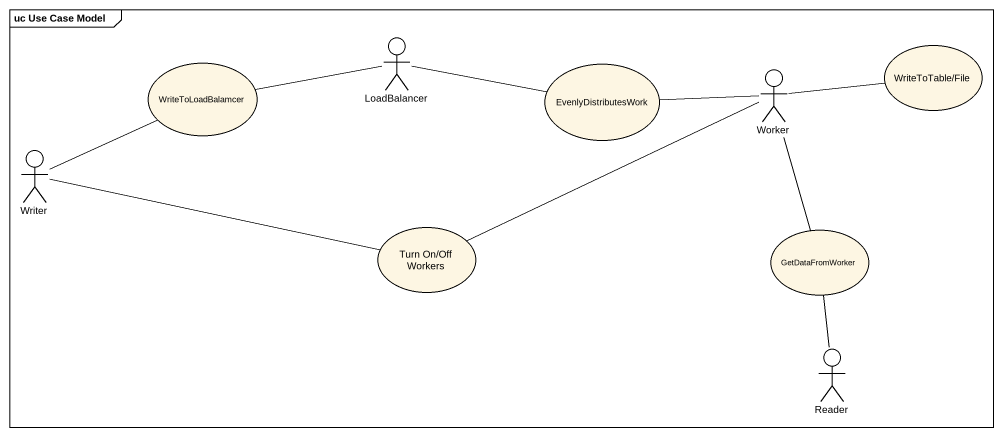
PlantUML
@startuml
mainframe uc Use Case Model
usecase WriteToLoadBalamcer
actor LoadBalancer
usecase EvenlyDistributesWork
usecase "WriteToTable/File" as WriteToTable_File
actor Worker
actor Writer
usecase "Turn On/Off Workers" as Turn_On_Off_Workers
usecase GetDataFromWorker
actor Reader
WriteToLoadBalamcer -right- LoadBalancer
EvenlyDistributesWork -left- LoadBalancer
EvenlyDistributesWork -right- Worker
Worker -right- WriteToTable_File
Writer -right- WriteToLoadBalamcer
Turn_On_Off_Workers -right- Worker
Turn_On_Off_Workers -left- Writer
GetDataFromWorker -up- Worker
GetDataFromWorker -- Reader
@enduml
